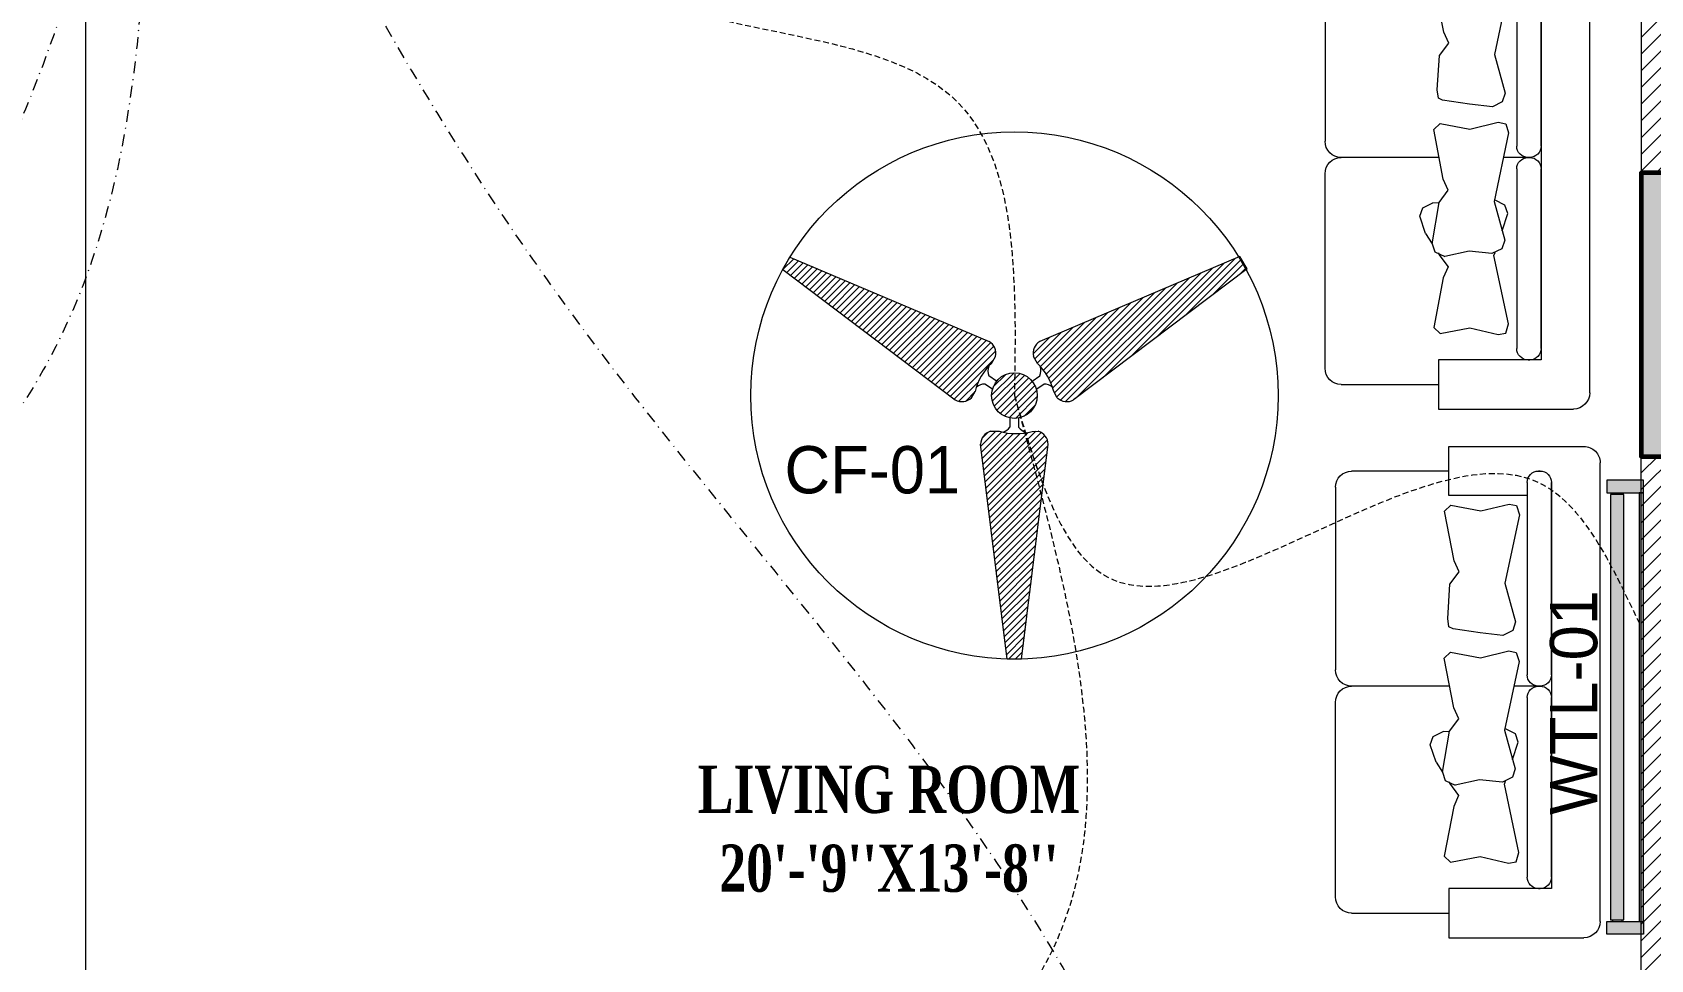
# Model space of a CAD drawing. Header units: inches. Extents: x 109699 to 44449955, y -10987 to 15824140.
# Drawn here: x 197597.2 to 197768.4, y -3965.6 to -3867.6 of the extents above; entities that cross this region are included whole.
import ezdxf

# ---------------------------------------------------------------- set-up
doc = ezdxf.new("R2010")
doc.units = ezdxf.units.IN
doc.header["$LTSCALE"] = 5
doc.header["$MEASUREMENT"] = 0
doc.linetypes.add('DASHDOT', pattern=[1, 0.5, -0.25, 0, -0.25])
doc.linetypes.add('DASHED2', pattern=[0.375, 0.25, -0.125])
doc.layers.get('0').update_dxf_attribs({"color": 123})
for name, color, linetype, lineweight in [('@NORMAL', 7, 'Continuous', 5), ('cloumn', 253, 'Continuous', 60), ('E-CF-Ceiling-Fan', 30, 'Continuous', 13), ('E-Con-Point', 5, 'DASHED2', 13), ('E-WTL-Wall-Tube-Light', 6, 'Continuous', 15), ('ha', 252, 'Continuous', 5), ('SB', 1, 'DASHDOT', 20), ('WALL-1', 8, 'Continuous', 9)]:
    doc.layers.add(name, color=color, linetype=linetype, lineweight=lineweight)
doc.layers.add('FURNITUR', color=7, linetype='Continuous', lineweight=5, true_color=0xe8e8e8)
doc.layers.add('T', color=8, linetype='Continuous')
doc.styles.get("Standard").update_dxf_attribs({"font": 'times.ttf'})
doc.styles.add('style2', font='ARIALN.TTF', dxfattribs={"width": 0.75, "height": 3})
doc.linetypes.add('ZIGZAG', pattern='A,0.0001,-0.2,[131,ltypeshp.shx,S=0.2,R=0,X=-0.2,Y=0],-0.4,[131,ltypeshp.shx,S=0.2,R=180,X=0.2,Y=0],-0.2', length=0.8001)

# ---------------------------------------------------------------- blocks, each defined once
blk = doc.blocks.new('coloumn-01')
at = {"layer": 'ha'}
h = blk.add_hatch(dxfattribs=at)
h.set_pattern_fill('AR-CONC', color=256, scale=0.5)
h.set_pattern_definition([(49.99999999999999, (0, 0), (3.586300913003767, -0.3137606749129755), [0.375, -4.125]), (355, (0, 0), (-0.693756668065, 3.760960668500059), [0.3, -3.3]), (100.45144446, (0.298858405, -0.02614672), (2.89254423363556, 3.447199954843147), [0.3187009599999999, -3.505710559999999]), (46.18420000000001, (0, 1), (5.336206653357862, -0.8275964039653827), [0.5625, -6.1875]), (96.63563549, (0.444683725, 0.931033465), (4.673309728371142, 4.870593003872752), [0.47805171, -5.258568799999999]), (351.1841639899999, (0, 1), (4.673309725273866, 4.870593001349951), [0.45, -4.950000005]), (21, (0.5, 0.75), (2.984535260592308, -2.013094453326694), [0.375, -4.125]), (326.0000000000001, (0.5, 0.75), (1.216576659607909, 3.625750225234265), [0.3, -3.3]), (71.45144474, (0.74871127, 0.58224213), (4.201111883649856, 1.612655764031769), [0.31870095, -3.50571056]), (37.50000000000001, (0, 0), (0.06079927658645334, 1.664469269156557), [0, -3.26, 0, -3.35, 0, -3.3125]), (7.499999999999999, (0, 0), (1.315347687210743, 1.972058559411801), [0, -1.91, 0, -3.185, 0, -1.2625]), (327.5, (-1.115, 0), (2.669112180862045, -0.1127743586718988), [0, -1.25, 0, -3.9, 0, -5.175]), (317.5, (-1.615, 0), (2.915930846711931, 0.5005249116615886), [0, -1.625, 0, -2.59, 0, -3.675])])
h.paths.add_polyline_path([(32128.44739975178, -2546319.049243456), (32092.44739975178, -2546319.049243456), (32092.44739975178, -2546331.049243456), (32128.44739975178, -2546331.049243456)])
h.paths.add_polyline_path([(32128.44739975189, -2546617.132962178), (32098.44739975189, -2546617.132962178), (32098.44739975189, -2546629.132962178), (32128.44739975189, -2546629.132962178)])
h.paths.add_polyline_path([(31978.51966727065, -2546605.132962178), (31966.51966727065, -2546605.132962178), (31966.51966727065, -2546635.132962178), (31978.51966727065, -2546635.132962178)])
h.paths.add_polyline_path([(31821.20333333506, -2546605.132962178), (31809.20333333506, -2546605.132962178), (31809.20333333506, -2546635.132962178), (31821.20333333506, -2546635.132962178)])
h.paths.add_polyline_path([(31689.20328743063, -2546611.133238418), (31677.20328743063, -2546611.133238418), (31677.20328743063, -2546635.133238418), (31689.20328743063, -2546635.133238418)])
h.paths.add_polyline_path([(31417.20347832461, -2546611.132962178), (31405.20347832461, -2546611.132962178), (31405.20347832461, -2546635.132962178), (31417.20347832461, -2546635.132962178)])
h.paths.add_polyline_path([(31435.20347912709, -2546415.348983645), (31405.20347912709, -2546415.348983645), (31405.20347912709, -2546427.348983645), (31435.20347912709, -2546427.348983645)])
h.paths.add_polyline_path([(31633.74647668525, -2546415.348983645), (31603.74647668525, -2546415.348983645), (31603.74647668525, -2546427.348983645), (31633.74647668525, -2546427.348983645)])
h.paths.add_polyline_path([(31821.20245073218, -2546319.049243455), (31809.20245073218, -2546319.049243455), (31809.20245073218, -2546349.049243455), (31821.20245073218, -2546349.049243455)])
h.paths.add_polyline_path([(31996.51966727068, -2546319.049243455), (31966.51966727068, -2546319.049243455), (31966.51966727068, -2546331.049243455), (31996.51966727068, -2546331.049243455)])
h.paths.add_polyline_path([(31581.74648750067, -2546291.049243452), (31541.74648750067, -2546291.049243452), (31541.74648750067, -2546301.049243452), (31581.74648750067, -2546301.049243452)])
h.paths.add_polyline_path([(31485.74647668505, -2546261.049243452), (31475.74647668505, -2546261.049243452), (31475.74647668505, -2546301.049243452), (31485.74647668505, -2546301.049243452)])
h.paths.add_polyline_path([(31581.74648750064, -2546206.049278549), (31521.74648750064, -2546206.049278549), (31521.74648750064, -2546216.049243455), (31581.74648750064, -2546216.049243455)])
h.paths.add_polyline_path([(31435.20347595899, -2546206.049243455), (31405.20347595899, -2546206.049243455), (31405.20347595899, -2546218.049243455), (31435.20347595899, -2546218.049243455)])
h.paths.add_polyline_path([(31435.20347912709, -2546094.049243455), (31405.20347912709, -2546094.049243455), (31405.20347912709, -2546106.049243455), (31435.20347912709, -2546106.049243455)])
h.paths.add_polyline_path([(31583.74647668522, -2546094.049243455), (31547.74647668522, -2546094.049243455), (31547.74647668522, -2546106.049243455), (31583.74647668522, -2546106.049243455)])
h.paths.add_polyline_path([(31775.41359277777, -2546094.049243455), (31763.41359277777, -2546094.049243455), (31763.41359277777, -2546124.049243455), (31775.41359277777, -2546124.049243455)])
h.paths.add_polyline_path([(32059.80123907101, -2546094.049243455), (32047.80123907101, -2546094.049243455), (32047.80123907101, -2546124.049243455), (32059.80123907101, -2546124.049243455)])
h.paths.add_polyline_path([(32058.06771510976, -2545913.633020405), (32028.06771510976, -2545913.633020405), (32028.06771510976, -2545925.633020405), (32058.06771510976, -2545925.633020405)])
h.paths.add_polyline_path([(32048.06771510973, -2545722.712815279), (32036.06771510973, -2545722.712815279), (32036.06771510973, -2545746.712815279), (32048.06771510973, -2545746.712815279)])
h.paths.add_polyline_path([(31799.41359277774, -2545913.633020405), (31763.41359277774, -2545913.633020405), (31763.41359277774, -2545925.633020405), (31799.41359277774, -2545925.633020405)])
h.paths.add_polyline_path([(31591.53986684192, -2545945.049243456), (31561.31223659915, -2545945.049243456), (31561.31223659915, -2545957.049243456), (31591.53986684192, -2545957.049243456)])
h.paths.add_polyline_path([(31435.20347912709, -2545945.049243456), (31405.20347912709, -2545945.049243456), (31405.20347912709, -2545957.049243456), (31435.20347912709, -2545957.049243456)])
h.paths.add_polyline_path([(31429.2035252499, -2545715.383477275), (31405.2035252499, -2545715.383477275), (31405.2035252499, -2545727.383477275), (31429.2035252499, -2545727.383477275)])
h.paths.add_polyline_path([(31605.53986684192, -2545715.383237123), (31581.53986684192, -2545715.383237123), (31581.53986684192, -2545727.383237123), (31605.53986684192, -2545727.383237123)])
h.paths.add_polyline_path([(31775.41359277774, -2545711.610186095), (31763.41359277774, -2545711.610186095), (31763.41359277774, -2545735.610186095), (31775.41359277774, -2545735.610186095)])
at = {"layer": 'cloumn', "elevation": -16.50604298470202}
blk.add_lwpolyline([(31821.20245073218, -2546349.049243455), (31821.20245073218, -2546319.049243455), (31809.20245073218, -2546319.049243455), (31809.20245073218, -2546349.049243455)], close=True, dxfattribs=at)
blk = doc.blocks.new('A$C677D3EAC')
at = {"layer": 'FURNITUR'}
for p, q in [((12.00479866045498, 51.95316647657546), (26.27257498371182, 51.95316647657546)), ((12.00479866045498, 46.7545977087857), (12.00479866045498, 51.95316647657546)), ((27.98757498370105, 50.23816647657532), (27.98757498370833, 1.714991515273141)), ((1.714798660454107, 49.35388209268422), (12.00479866045498, 49.35388209268422)), ((-0.0002013395424000919, 47.63888209268407), (-0.0002013395424000919, 27.05888209268414)), ((22.84257498371153, 46.7545977087857), (12.00479866045498, 46.7545977087857)), ((21.47057498371578, 46.7545977087857), (21.64207498370524, 46.7545977087857)), ((22.84257498370425, 3.799775899162796), (22.84257498370425, 46.7545977087857)), ((20.27007498366584, 26.54438209267664), (20.27007498370949, 45.55409770878578)), ((22.84257498371153, 45.55409770878578), (22.8425749836606, 26.54438209267664)), ((11.49008981315274, 43.32827631189775), (12.16517933704745, 43.96611358265636)), ((12.5027240989948, 38.07549475087126), (11.49008981315274, 43.32827631189775)), ((12.16517933704745, 43.96611358265636), (15.31559601729532, 43.36579608827378)), ((15.31559601729532, 43.36579608827378), (18.31599273014581, 44.07867291178536)), ((19.40363667030761, 42.95307747577226), (17.86593348672614, 35.7117434773545)), ((18.31599273014581, 44.07867291178536), (19.10359739428532, 43.92859380628033)), ((19.10359739428532, 43.92859380628033), (19.40363667030761, 42.95307747577226)), ((13.02779365549941, 36.91237953848213), (12.5027240989948, 38.07549475087126)), ((12.05266419680993, 35.5991841482255), (13.02779365549941, 36.91237953848213)), ((10.63983892452234, 33.38899892960671), (11.33031025100354, 34.46060119444883)), ((11.33031025100354, 34.46060119444883), (11.61261941229895, 35.30786455647831)), ((11.33031025100354, 34.46060119444883), (12.05985271719692, 30.10290950415674)), ((11.61261941229895, 35.30786455647831), (12.66275786653569, 35.83314249810883)), ((12.00544753944268, 35.43314440848462), (12.05266419680993, 35.5991841482255)), ((15.24777488336258, 35.24313066369177), (12.66275786653569, 35.83314249810883)), ((17.65718828754325, 35.51486969230791), (15.24777488336258, 35.24313066369177)), ((18.70732674178726, 34.98959175067739), (17.65718828754325, 35.51486969230791)), ((17.86593348672614, 35.7117434773545), (17.97569034616026, 35.37952664570821)), ((19.00736667657475, 34.08911497292229), (18.70732674178726, 34.98959175067739)), ((10.63983892452234, 33.38899892960671), (10.03458546302863, 31.55699145095787)), ((17.87312200711312, 29.99035017502774), (19.00736667657475, 34.08911497292229)), ((18.72337355450145, 33.1164066199799), (19.32862701599515, 31.28439914133105)), ((10.03458546302863, 31.55699145095787), (10.3346253978234, 30.65651467320276)), ((19.32862701599515, 31.28439914133105), (19.02858708120039, 30.38392236357595)), ((10.3346253978234, 30.65651467320276), (11.38476385206013, 30.13123673157224)), ((12.04650223874341, 30.18265437400623), (11.38476385206013, 30.13123673157224)), ((12.05985271719692, 30.10290950415674), (13.0349821758864, 28.78971411390012)), ((19.4108251906946, 22.74901617660998), (17.87312200711312, 29.99035017502774)), ((17.97844862696365, 29.85864442194543), (17.89591218490386, 29.87674181101283)), ((19.02858708120039, 30.38392236357595), (17.97844862696365, 29.85864442194543)), ((12.50991261938179, 27.62659890151099), (11.49727833353245, 22.3738173404854)), ((13.0349821758864, 28.78971411390012), (12.50991261938179, 27.62659890151099)), ((12.06984914469649, 25.34388209268036), (1.714798660454107, 25.34388209268491)), ((21.47057498365757, 25.34388209267672), (18.85980329597078, 25.34388209267763)), ((20.27007498370949, 3.79977589916416), (20.27007498372404, 24.1433820926768)), ((21.47057498373033, 25.34388209267672), (21.64207498372707, 25.34388209267672)), ((21.64207498366159, 25.34388209267672), (21.47057498366485, 25.34388209267672)), ((22.84257498372608, 24.1433820926768), (22.84257498370425, 3.79977589916416)), ((-0.0002013395424000919, 4.314275899168024), (-0.0002013395424000919, 23.62888209268476)), ((11.49727833353245, 22.3738173404854), (12.17236785743444, 21.73598006972588)), ((12.17236785743444, 21.73598006972588), (15.32278453768231, 22.33629756410846)), ((15.32278453768231, 22.33629756410846), (18.3231812505328, 21.62342074059688)), ((19.11078591466503, 21.77349984610191), (19.4108251906946, 22.74901617660998)), ((18.3231812505328, 21.62342074059688), (19.11078591466503, 21.77349984610191)), ((11.98386482938076, 19.06232831278612), (11.87135034790845, 18.19937131140705)), ((12.43392473156564, 19.28744697104412), (11.98386482938076, 19.06232831278612)), ((15.28969182424771, 19.71016240346398), (12.43392473156564, 19.28744697104412)), ((17.69910522842838, 19.98190143208012), (15.28969182424771, 19.71016240346398)), ((18.74924368267239, 19.4566234904496), (17.69910522842838, 19.98190143208012)), ((19.04928361745988, 18.5561467126945), (18.74924368267239, 19.4566234904496)), ((11.87135034790845, 18.19937131140705), (12.10176965808205, 14.56994124392895)), ((17.91503894799826, 14.45738191479995), (19.04928361745988, 18.5561467126945)), ((12.10176965808205, 14.56994124392895), (13.07689911677153, 13.25674585367233)), ((19.45274213157973, 7.216047916382195), (17.91503894799826, 14.45738191479995)), ((12.55182956026692, 12.0936306412832), (11.53919527441758, 6.840849080256703)), ((13.07689911677153, 13.25674585367233), (12.55182956026692, 12.0936306412832)), ((19.15270285555744, 6.240531585874123), (19.45274213157973, 7.216047916382195)), ((11.53919527441758, 6.840849080256703), (12.21428479831957, 6.203011809498093)), ((20.27007498370949, 5.198560283064126), (12.00479866045498, 5.198560283062761)), ((12.00479866045498, 5.198560283062761), (12.00479866045498, -8.484727004542947e-06)), ((12.21428479831957, 6.203011809498093), (15.36470147856744, 6.803329303880673)), ((15.36470147856744, 6.803329303880673), (18.36509819141793, 6.090452480368185)), ((18.36509819141793, 6.090452480368185), (19.15270285555744, 6.240531585874123)), ((12.00479866045498, 2.599275899167878), (1.714798660446831, 2.599275899171516)), ((21.64207498370524, 2.59927589916424), (21.47057498370123, 2.59927589916424)), ((21.47057498370123, 2.59927589916424), (21.64207498369797, 2.59927589916424)), ((12.00479866045498, -8.484727004542947e-06), (26.27257498371182, -8.484727004542947e-06))]:
    blk.add_line(p, q, dxfattribs=at)
for centre, radius, start, end in [((26.27257498370454, 50.23816647657532), 1.715, 0, 90), ((1.714798660454107, 47.63888209268407), 1.715, 90, 180), ((21.47057498371578, 45.55409770878532), 1.200500000000829, 90, 179.9999999999739), ((21.64207498371252, 45.55409770878578), 1.20049999999992, 0, 90), ((1.714798660454107, 27.05888209268414), 1.715, 180, 270), ((21.47057498366485, 26.5443820926771), 1.200500000000375, 180.0000000000261, 270), ((21.64207498366159, 26.54438209267664), 1.20049999999901, 270, 0), ((1.714798660454107, 23.62888209268476), 1.715, 90, 180), ((21.47057498373033, 24.14338209267726), 1.20049999999901, 90, 180.0000000000261), ((21.64207498372707, 24.14338209267726), 1.200499999999465, 359.999999999974, 90), ((1.714798660446831, 4.314275899171662), 1.715, 180, 270), ((21.47057498370123, 3.799775899163706), 1.200499999999465, 179.9999999999739, 270), ((21.64207498370524, 3.79977589916416), 1.20049999999992, 270, 0), ((26.27257498371182, 1.714991515273141), 1.715, 270, 0)]:
    blk.add_arc(centre, radius, start, end, dxfattribs=at)
blk = doc.blocks.new('A$C63C712C3')
at = {"linetype": 'ByBlock', "ltscale": 0.5}
h = blk.add_hatch(color=256, dxfattribs=at)
h.dxf.hatch_style = 1
h.paths.add_polyline_path([(35.45815903441689, 102.6004051111813), (7.051254215184599e-05, 102.6004051111813), (7.051254215184599e-05, -1.4210854715202e-14), (35.45815903441689, 0)])
h.paths.add_polyline_path([(1235.458159034402, 102.6004051111813), (35.45815903441689, 102.6004051111813), (35.45815903441689, 90.19858873463818), (1235.458159034402, 90.19858873463818)])
h.paths.add_polyline_path([(1270.916247556277, 102.6004051111813), (1235.458159034402, 102.6004051111813), (1235.458159034402, -1.4210854715202e-14), (1270.916247556277, 0)])
h = blk.add_hatch(color=256, dxfattribs=at)
h.dxf.hatch_style = 1
h.set_gradient(color1=(255, 255, 0), rotation=269, name='CYLINDER')
h.paths.add_polyline_path([(1230.609335631336, 47.55507706388016), (39.80634735536296, 47.55507706388016), (39.80634735536296, 10.14120857274975), (1230.609335631336, 10.14120857274975)])
at = {"ltscale": 2}
for p, q in [((39.80314903250837, 42.02165198561852), (33.8373914979602, 42.02165198561852)), ((39.80314903250837, 15.93327464433969), (33.8373914979602, 15.93327464433969)), ((1230.612533954176, 42.02165198561852), (1236.578291488724, 42.02165198561852)), ((1230.612533954176, 15.93327464433969), (1236.578291488724, 15.93327464433969))]:
    blk.add_line(p, q, dxfattribs=at)
for points in [[(35.45815903441689, 102.6004051111813), (7.051254215184599e-05, 102.6004051111813), (7.051254215184599e-05, 0), (35.45815903441689, 0)], [(35.45815903441689, 102.6004051111813), (1235.458159034402, 102.6004051111813), (1235.458159034402, 90.19858873463818), (35.45815903441689, 90.19858873463818)], [(1235.458159034402, 102.6004051111813), (1270.916247556277, 102.6004051111813), (1270.916247556277, 0), (1235.458159034402, 0)], [(39.80634735536296, 47.55507706388016), (1230.609335631336, 47.55507706388016), (1230.609335631336, 10.14120857274975), (39.80634735536296, 10.14120857274975)]]:
    blk.add_lwpolyline(points, close=True, dxfattribs=at)
blk = doc.blocks.new('1')
at = {"layer": 'E-CF-Ceiling-Fan', "linetype": 'ByBlock', "ltscale": 0.5}
h = blk.add_hatch(dxfattribs=at)
h.set_pattern_fill('ANSI31', color=256, scale=10)
h.set_pattern_definition([(45, (0, 0), (-0.8838834764831843, 0.8838834764831844), [])])
edge = h.paths.add_edge_path()
edge.add_line((209066.544903523, -13067.11685315647), (209064.6438415694, -13070.41407147769))
edge.add_line((209064.6438415694, -13070.41407147769), (209110.249472843, -13104.88204089217))
edge.add_ellipse((209112.0161950886, -13101.65334947437), major_axis=(2.602475337466696, 2.602475337466696), ratio=0.9999999999999906, start_angle=196.3127629962977, end_angle=268.2872464290007)
edge.add_line((209114.5397230216, -13104.33244681023), (209115.4849750511, -13102.69748638713))
edge.add_ellipse((209130.2442591997, -13106.24386666673), major_axis=(10.7334356491749, 10.7334356491749), ratio=0.9999999999981393, start_angle=88.44228272541869, end_angle=121.48902709430789, ccw=False)
edge.add_line((209119.806567247, -13095.22262044099), (209120.8528262952, -13093.41295266685))
edge.add_ellipse((209117.2719126632, -13092.56276837834), major_axis=(2.602475337466932, 2.602475337466932), ratio=0.9999999999995292, start_angle=301.6440633906456, end_angle=373.6185468234727)
edge.add_line((209119.1884486464, -13089.4206917419), (209066.544903523, -13067.11685315647))
edge = h.paths.add_edge_path()
edge.add_ellipse((209131.089283705, -13116.74145270932), major_axis=(2.633110768784475, 2.633110768784475), ratio=0.9999999999997597, start_angle=316.8297377331859, end_angle=387.8389618723904)
edge.add_line((209132.1880164829, -13113.18345735742), (209130.5488454061, -13113.22495130345))
edge.add_ellipse((209126.3035237661, -13098.2962790596), major_axis=(-10.97469841933177, 10.97469841933177), ratio=0.9999999999999191, start_angle=145.1951729281282, end_angle=150.8743574177565, ccw=False)
edge.add_ellipse((209126.3035237661, -13098.2962790596), major_axis=(-10.97469841933177, 10.97469841933177), ratio=0.9999999999999191, start_angle=122.4336804261327, end_angle=145.1951729281282, ccw=False)
edge.add_ellipse((209126.3035237661, -13098.2962790596), major_axis=(-10.97469841933177, 10.97469841933177), ratio=0.9999999999999191, start_angle=118.5749297277244, end_angle=122.4336804261327, ccw=False)
edge.add_line((209121.9149097344, -13113.18345735741), (209119.5749032555, -13113.18345735741))
edge.add_ellipse((209120.6314155011, -13116.70924926331), major_axis=(2.602635845509655, 2.602635845509654), ratio=0.9999999999987026, start_angle=61.6809744807266, end_angle=133.6503259141647)
edge.add_line((209116.9517537436, -13116.62255417043), (209123.9933819142, -13173.42733947012))
edge.add_line((209123.9933819142, -13173.42733947012), (209127.784032512, -13173.43690240765))
edge.add_line((209127.784032512, -13173.43690240765), (209134.8111659948, -13116.62255417052))
h.paths.add_polyline_path([(209119.8508739552, -13103.74154532349, 1), (209131.9120457831, -13103.74154532349, 1)])
edge = h.paths.add_edge_path()
edge.add_line((209187.3717421067, -13070.20410122277), (209185.4890127634, -13066.97304093389))
edge.add_line((209185.4890127634, -13066.97304093389), (209132.574471092, -13089.4206917419))
edge.add_ellipse((209134.4910070752, -13092.56276837834), major_axis=(-2.602475337469112, 2.602475337469112), ratio=0.9999999999994945, start_angle=-13.61854682341294, end_angle=58.35593660933898)
edge.add_line((209130.9100934432, -13093.41295266685), (209131.9563524914, -13095.22262044099))
edge.add_ellipse((209121.5186605386, -13106.24386666673), major_axis=(10.73343564915542, 10.73343564915542), ratio=0.999999999999095, start_angle=328.5109729056215, end_angle=361.55771727458557, ccw=False)
edge.add_line((209136.2779446873, -13102.69748638713), (209137.2231967167, -13104.33244681019))
edge.add_ellipse((209139.7467246498, -13101.65334947437), major_axis=(-2.602475337469201, 2.602475337469201), ratio=0.9999999999990601, start_angle=91.71275357099776, end_angle=163.2982999863874)
edge.add_line((209141.4914892536, -13104.89395933078), (209187.3717421067, -13070.20410122277))
at = {"layer": 'E-CF-Ceiling-Fan', "ltscale": 10}
for p, q in [((209064.6438415694, -13070.41407147769), (209066.544903523, -13067.11685315647)), ((209066.544903523, -13067.11685315647), (209119.1884486464, -13089.42069174189)), ((209185.4947354289, -13066.97061323832), (209132.574471092, -13089.42069174189)), ((209187.3717421067, -13070.20410122277), (209185.4890127634, -13066.97304093388)), ((209064.6438415694, -13070.41407147769), (209110.249472843, -13104.88204089212)), ((209187.3717421067, -13070.20410122277), (209141.4914892536, -13104.8939593308)), ((209119.8065672471, -13095.2226204409), (209120.8528262952, -13093.41295266684)), ((209131.9563524913, -13095.2226204409), (209130.9100934432, -13093.41295266684)), ((209121.1873655701, -13099.95559165538), (209119.1343670181, -13098.56426171081)), ((209130.5755541683, -13099.95559165538), (209132.6285527202, -13098.56426171081)), ((209114.5397230216, -13104.33244681025), (209115.484975051, -13102.69748638717)), ((209120.0894197592, -13102.06218894969), (209118.0923406337, -13100.70875594979)), ((209131.6734999792, -13102.06218894969), (209133.6705791047, -13100.70875594979)), ((209137.2231967167, -13104.33244681025), (209136.2779446873, -13102.69748638717)), ((209124.6292368371, -13109.64068966342), (209124.6292368371, -13112.08558296959)), ((209126.9897148455, -13109.6694233058), (209126.9897148455, -13112.08558296959)), ((209119.5749032554, -13113.18345735741), (209121.9149097344, -13113.18345735741)), ((209130.5488454059, -13113.22495130345), (209132.1880164829, -13113.18345735741)), ((209123.9933819142, -13173.42733947012), (209116.9517537436, -13116.62255417042)), ((209127.784032512, -13173.43690240765), (209134.8111659948, -13116.62255417039)), ((209127.784032512, -13173.43690240765), (209123.9933819142, -13173.42733947012))]:
    blk.add_line(p, q, dxfattribs=at)
for radius in [69.69809221428028, 6.030585913961706]:
    blk.add_circle((209125.8814598692, -13103.74154532349), radius, dxfattribs=at)
for centre, major_axis, ratio, start_param, end_param in [((209117.2719126632, -13092.56276837834), (2.602475337466931, 2.602475337466931), 0.9999999999995293, 5.264682075261256, 6.520873788586199), ((209134.4910070752, -13092.56276837834), (-2.602475337469112, 2.602475337469112), 0.9999999999994945, -0.2376884814055706, 1.018503231918061), ((209130.2442591997, -13106.24386666673), (10.7334356491749, 10.7334356491749), 0.9999999999981393, 1.543609031538261, 2.120383527840273), ((209122.7572162564, -13097.18760929776), (-2.740456939066795, 2.740456939066795), 0.9999999999999716, 0.4622372466417044, 1.148537865656782), ((209121.5186605386, -13106.24386666673), (10.73343564915542, 10.73343564915542), 0.999999999999095, 5.733598106132978, 6.310372602436297), ((209129.0057034835, -13097.18760929378), (-2.740456939069299, 2.740456939069299), 0.9999999999990347, 3.56385111362636, 4.25015173105463), ((209118.1560665238, -13104.58382336606), (2.740456939070688, 2.740456939070688), 0.9999999999982624, 0.801841786050358, 1.428905426830904), ((209133.6068532084, -13104.58382336598), (-2.740456939075534, 2.740456939075535), 0.999999999998016, -1.428905429243861, -0.8018417876198008), ((209112.0161950886, -13101.65334947437), (2.602475337466696, 2.602475337466696), 0.9999999999999905, 3.426304077972683, 4.682495791295461), ((209139.7467246498, -13101.65334947437), (-2.602475337469201, 2.602475337469201), 0.9999999999990602, 1.600689515884098, 2.85688122920773), ((209120.6314155011, -13116.70924926331), (2.602635845509655, 2.602635845509654), 0.9999999999987026, 1.076536090527279, 2.332638233565674), ((209126.3035237661, -13098.2962790596), (-10.97469841933177, 10.97469841933177), 0.999999999999919, 2.069522934069694, 2.63325429377058), ((209121.4571744064, -13109.85887499457), (-2.740456939059593, 2.740456939059593), 0.9999999999952948, 2.745104486731238, 3.314940694839574), ((209130.1617772753, -13109.85887499338), (2.740456939059473, 2.740456939059473), 0.9999999999984862, 2.968244612714574, 3.636223092052213), ((209131.089283705, -13116.74145270932), (2.633110768784475, 2.633110768784475), 0.9999999999997595, 5.52972209167421, 6.769066852189965)]:
    blk.add_ellipse(centre, major_axis=major_axis, ratio=ratio, start_param=start_param, end_param=end_param, dxfattribs=at)

msp = doc.modelspace()

# ---------------------------------------------------------------- hatches: boundary and pattern name
at = {"layer": '@NORMAL'}
h = msp.add_hatch(dxfattribs=at)
h.set_pattern_fill('ANSI31', scale=10, angle=-7.63333123551244e-14, style=0)
h.set_pattern_definition([(44.99999999999989, (143531.1669110334, 2531124.419676169), (-0.8838834764831833, 0.8838834764831855), [])])
h.paths.add_polyline_path([(197888.6723423538, -4028.007721900269), (197772.355601651, -4028.007487029097), (197772.355601651, -3912.423710079192), (197767.3551385665, -3912.423710079192), (197767.3551385665, -4168.507428801413), (197772.3559599623, -4168.507428801413), (197772.3559599623, -4033.007487029097), (197888.6723423538, -4033.007721900269)])
at = {"layer": 'ha'}
h = msp.add_hatch(dxfattribs=at)
h.set_pattern_fill('ANSI31', scale=10, angle=-7.63333123551244e-14, style=0)
h.set_pattern_definition([(44.99999999999984, (180288.0057856818, 2542407.827886132), (-0.8838834764831834, 0.8838834764831853), [])])
h.paths.add_polyline_path([(197602.8991645195, -3816.42304529136), (197597.8991645195, -3816.42304529136), (197597.8991645195, -3819.423710076864), (197602.8991645195, -3819.423710076398)])
h.paths.add_polyline_path([(197767.355062056, -3811.840779205113), (197597.8991645195, -3811.840779204647), (197597.8991645195, -3816.42304529136), (197767.355062056, -3816.423045291825)])
h.paths.add_polyline_path([(197772.3550503701, -3811.840779205113), (197767.355062056, -3811.840779205579), (197767.355062056, -3816.423045291825), (197767.355062056, -3882.423710080124), (197772.3552303748, -3882.423710080124)])

# ---------------------------------------------------------------- linework, layer by layer
at = {"layer": '@NORMAL', "color": 252, "linetype": 'ZIGZAG', "ltscale": 20, "true_color": 0x939598}
msp.add_line((197602.8991645195, -3985.72345026981, -0.1214475790987706), (197602.8991645194, -3864.423710076398, 0.3808791535724367), dxfattribs=at)
at = {"layer": 'E-Con-Point', "ltscale": 0.5}
for points in [[(197649.0066016059, -3823.618718571037, 0.4639286351000993), (197657.2866070804, -3861.151584462426), (197694.4875327302, -3874.409404425871), (197701.0756909682, -3905.990502399512, 0.3789004475038382)], [(197701.0756909682, -3905.990502399513, 0.3789004475038373), (197701.0780281653, -3970.972425677628), (197683.2870776606, -3988.748228008237), (197707.3552879187, -4058.007825040137, 0.3408526539748209)], [(197701.0756909682, -3905.990502399512, 0.3789004475038382), (197711.0424857395, -3925.240975175479), (197756.4913152146, -3915.17803627935, 0.0857903163960998), (197767.120942497, -3930.017370757113, 0.4617963558181089)]]:
    msp.add_spline(points, degree=3, dxfattribs=at)
at = {"layer": 'SB', "ltscale": 0.5}
for points in [[(197989.6610044281, -3983.209568172122, 0.1632158499592506), (197976.1758059472, -3927.034237340882), (197977.5715159678, -3903.701200256921, 0.1632158499592506), (197930.5596672372, -3907.84110864258), (197789.8831267526, -3809.238325008799, -0.04026317985090747), (197657.3859443963, -3766.596907718881, 1.357551479428487)], [(197881.2644607783, -4186.028690765797), (197891.8199864449, -4080.199614006546), (197881.8357134167, -4035.807421842273), (197841.7655084135, -3904.515938993271), (197801.9862207855, -3805.549522001664), (197663.9766229787, -3767.080870901016, 1.357551479428487)], [(197980.0878817234, -4185.083061786114), (197978.4243535664, -4143.988326652499), (197966.3155351148, -4108.438481427784), (197980.8807668286, -4040.216146375065, 0.291434139944613), (197915.2544462807, -3991.310191272347), (197845.8532069354, -3839.400657011567, -0.06870740550734084), (197663.9766229787, -3767.080870901016, 1.357551479428487)], [(197881.1340260809, -4020.812039774747, 0.1632158499592506), (197805.3479061482, -3948.529165001721), (197797.1541386672, -3808.44742920795), (197664.6411289501, -3770.300202675098, 1.357551479428487)], [(197610.5358249425, -3820.829062258625, 0.513718811299759), (197651.6573010109, -3893.752843450642), (197718.3655898244, -3995.036417779196), (197720.2119170034, -4066.007952093791)], [(197611.8489093807, -3822.568710075933, 0.4977477072171211), (197565.1973857855, -3914.785707790208, 0.0857903163960998), (197475.2076875254, -3943.542020776342, 0.0857903163960998), (197452.6140558891, -3990.730028472373, 0.1503338891205033)], [(197608.5183844082, -3821.31871007594, 0.513718811299759), (197591.0303669889, -3913.656568940762, -0.1354039120339558), (197561.7762184104, -3942.596258577996, 0.0857903163960998), (197552.5582481045, -3990.717106937953, -0.1880818783024498)]]:
    msp.add_spline(points, degree=3, dxfattribs=at)
at = {"layer": 'WALL-1'}
for p, q in [((197767.355062056, -3816.42304529136, 0.3853377421193649), (197767.355062056, -3882.423710079192, 0.4617963558181089)), ((197767.3558855371, -4168.507428801413, 0.1150494877639321), (197767.355062056, -3912.423710079192, 0.3617963558181089))]:
    msp.add_line(p, q, dxfattribs=at)

# ---------------------------------------------------------------- block references
at = {"layer": '@NORMAL'}
msp.add_blockref('coloumn-01', (165958.1526878368, 2542436.625533376, 16.96783934052013), dxfattribs=at)
at = {"layer": 'E-WTL-Wall-Tube-Light', "xscale": -0.03776802766688649, "yscale": 0.03776802766688649, "zscale": 0.03776802766688649, "rotation": 270}
msp.add_blockref('A$C63C712C3', (197763.7143197022, -3962.942047249702, 0.4617963558181089), dxfattribs=at)
at = {"layer": 'FURNITUR', "xscale": -1, "rotation": 180.0003181040544}
for p in [(197733.9185471302, -3855.466300275437, 0.0857903163960998), (197735.020719135, -3911.378379584085, 0.0857903163960998)]:
    msp.add_blockref('A$C677D3EAC', p, dxfattribs=at)
at = {"layer": 'FURNITUR', "xscale": 0.4, "yscale": 0.4, "zscale": 0.4}
msp.add_blockref('1', (114050.7231070205, 1335.506115729882, 0.3789004475038382), dxfattribs=at)

# ---------------------------------------------------------------- texts
at = {"layer": 'E-CF-Ceiling-Fan', "color": 1, "insert": (197676.7598492098, -3911.336861476644, 0.3789004475038382), "char_height": 5, "width": 24.08470202641911, "attachment_point": 1}
msp.add_mtext('{\\fCentury Gothic|b0|i0|c0|p34;\\C256;CF-01}', dxfattribs=at)
at = {"layer": 'E-WTL-Wall-Tube-Light', "color": 1, "insert": (197762.7762331613, -3950.341429637456, 0.4617963558181089), "char_height": 5, "width": 24.08470202641911, "attachment_point": 7, "rotation": 90}
msp.add_mtext('{\\fCentury Gothic|b0|i0|c0|p34;\\C256;WTL-01}', dxfattribs=at)
at = {"layer": 'T', "lineweight": 35, "insert": (197687.8111398614, -3958.546982452388, -17.21073449871824), "char_height": 5, "width": 44.92537410357909, "attachment_point": 8, "style": 'style2'}
msp.add_mtext("{\\fRomantic|b1|i0|c2|p2;LIVING ROOM 20'-'9''X13'-8''}", dxfattribs=at)

doc.saveas('drawing.dxf')
